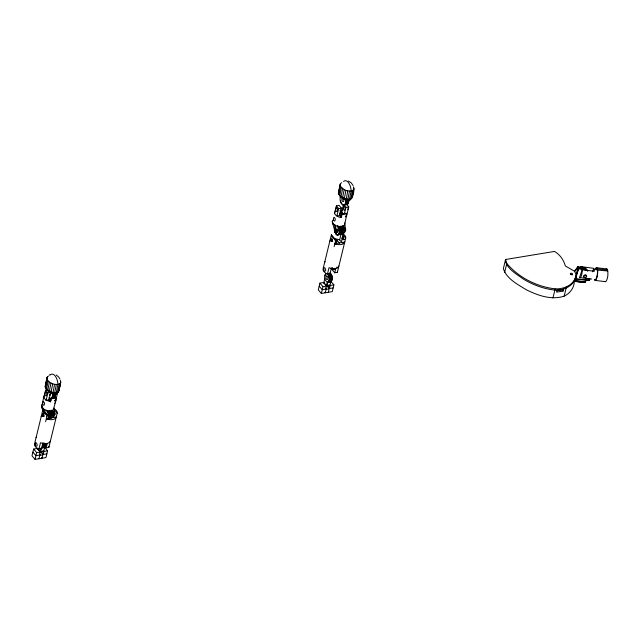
<?xml version="1.0" encoding="UTF-8"?>
<svg xmlns="http://www.w3.org/2000/svg" width="640" height="640" viewBox="0 0 640 640"><rect width="100%" height="100%" fill="white"/><g stroke="black" fill="none" stroke-linecap="round" stroke-linejoin="round"><path stroke-width="0.96" d="M343.408 237.192L342.296 237.368L343.568 237.016C341.2 236.368 342.088 240.904 344.104 239.464L342.728 239.576L343.92 239.136L343.448 239.152L343.08 239.648M42.44 415.392L42.712 414.016L44.136 413.744C41.944 413.712 44.192 413.856 43.792 415.824L42.752 416.248L42.472 415.72L43.584 415.208M330.96 240.336C331.56 235.936 332.96 244.008 330.96 240.336C332.04 239.384 333.272 241.6 331.448 241.352M582.224 269.792L582.216 271.064A5.656 1.568 -83.2 0 1 579.848 277.848L579.496 277.6L582.224 269.792L594.424 271.248L593.816 268.352L581.24 266.624A5.656 1.568 -83.2 0 0 580.376 267.232M332.104 240.152L332.208 238.96M328.752 274.784C330.736 275.208 331.344 278.912 329.656 280.008L329.304 279.984M46.92 377.656C46.56 380.208 49.04 381.976 50.992 383.088L49.288 391.4L51.968 392.864L47.736 390.44L45.176 387.032L46.92 377.656L48.384 376.112M59.048 389.792L58.488 391.736L55.504 394.416C51.744 393.512 53.04 397.064 51 398.608L48.784 397.904M57.584 391.712L59 390.848L60.704 382.528L60.32 380.328M340.128 184.216L340.512 186.416L344.2 189.648L342.496 197.96L345.176 199.424L340.944 197L338.384 193.592L340.128 184.216L341.592 182.672M344.208 205.168C346.248 203.624 344.952 200.072 348.72 200.976C353.304 198.224 354.472 191.688 353.528 186.888M334.08 268.352C334.304 270.824 331.736 269.44 332.152 267.688M574.496 281.344L574.968 279.792M41.52 452.272L43.04 454.056L42.024 458.24L41.576 457.712M574.296 281.528C574.192 287.904 569.848 293.568 564.16 296.16C551.168 300.384 537.808 295.432 526.152 289.688C517.576 284.304 506.576 278.832 503.36 268.624L505.592 259.488L554.48 251.424C559.92 254.544 563.712 259.984 565.36 265.968L574.464 271.208L576.256 274.712C575.016 285.24 564.872 290.624 554.872 290.088C543.56 288.888 532.696 284.768 523.016 278.872C516.376 273.904 507.488 269.256 505.296 260.704M575.392 276.784L575.672 277.208M339.616 232.864L339.968 232.792C341.392 231.4 340.88 228.16 339.008 227.408L338.648 227.48M52.328 397.992L53.312 394.776L58.488 391.736L60.704 382.528M340.816 197.408L340.888 196.792L340.184 196.928C339.792 199.872 340.32 204.144 343.488 205.296L345.536 204.552L346.528 201.328L351.696 198.296L353.912 189.088M60.192 383.416L57.928 384.472L54.56 384.344L52.616 394.888L56.224 392.784L57.928 384.472A8.968 4.544 80.6 0 0 55.184 375.976A8.968 4.544 80.6 0 0 50.376 374.864M353.4 189.976L351.136 191.032L347.768 190.904L345.824 201.448L349.432 199.344L351.136 191.032A8.968 4.544 80.6 0 0 348.392 182.536A8.968 4.544 80.6 0 0 343.584 181.424M585.696 280.52L585.312 281.808M54.512 397.624L56.224 392.784L51.04 392.16L52.736 383.848L50.992 383.088M344.912 204.68L347.72 204.184L349.432 199.344L344.248 198.72L345.944 190.408L344.2 189.648M41.408 452.736L41.48 452.224M586.056 278.584L589.904 278.968L589.496 280.392L575.528 278.992L577.912 266.712L583.832 267.504A6.832 5.424 -15.1 0 1 587.72 271.336M343.928 239.384L343.304 237.44L342.152 237.904M326.624 273.416L326.04 273.464C323.536 275.536 324.448 280.712 327.28 282.136C333.4 283.768 333.752 274.904 329.696 272.912M40.984 448.08L40.04 451.92L40.488 452.448L41.568 448.032L42.808 446.232L42.792 442.968M42.288 447.912A4.416 2.24 80.6 0 0 43.232 446.96L43.672 443.992L42.952 444.112M42.632 447.456A4.416 2.24 80.6 0 0 44.768 446.704L45.208 443.736L46.024 443.6L45.152 447.192L41.568 448.032M327.28 282.136L326.344 285.976L326.784 286.504L327.864 282.088C330.32 280.088 329.384 275.616 327.232 273.664M328.584 281.968A4.416 2.24 80.6 0 0 329.528 281.016L329.808 276.904L328.536 274.08L327.816 274.192M329.528 281.76A4.416 2.24 80.6 0 0 331.064 280.76L331.504 277.792L330.072 273.824L330.888 273.688M46.832 410.232C49.52 411.84 50.208 416.256 48.456 418.824M50.936 416.008L50.464 417.928L51.2 417.808L51.664 414.728L50.728 411.4L50.184 410.592L49.456 410.712L50.448 412.528L50.936 416.008L51.672 415.888M340.928 217.304L341.504 216.16M337.6 225.952C340.608 227.536 341.728 234.888 337.24 235.072L336 234.248L334.68 231.296M339.64 234.68C343.72 234.56 342.736 228.544 340.952 226.312L340.216 226.432C341.768 228.648 342.736 232.768 340.248 234.632L339.008 234.408M47.624 418.96C49.32 416.456 48.64 412.56 46.44 410.552L47.28 410.416M337.24 235.072L337.848 235.032C340.416 232.952 339.44 228.304 337.208 226.272L338.04 226.136M346.016 201.328L345.888 201.792M54.056 414.48L54.928 414.2L54.736 412.64M343.448 239.152C343.944 237.368 341.52 236.832 343.088 235.064L341.296 233.064A7.36 4.08 13.7 0 1 345.696 238.184L337.368 272.36L334.736 272.792L331.008 268.4M575.824 276.688L578.48 268.816L577.912 266.712L574.464 271.208M45.176 387.032L46.872 378.712M46.112 383.24L47.432 376.768M47.304 379.864L45.608 388.176L47.136 389.112M48.176 381.024L46.48 389.344L47.96 389.992M49.432 382.128L47.736 390.44L51.968 392.864L48.512 390.92M44.152 412.048L44.64 409.648L42.152 408.352M56.328 384.56L54.624 392.88L52.616 394.888L52.856 392.664M59.24 384.08L57.544 392.4L55.504 394.416M59.24 388.872L60.744 381.48M338.384 193.592L340.088 185.272M339.128 190.72L339.512 188.872M338.816 194.736L340.512 186.416M341.384 187.584L339.688 195.904L343.128 197.712M341.72 197.48L345.176 199.424L340.944 197L342.64 188.68M334.592 229.36A1.84 0.928 80.6 0 1 336.208 230.456A1.84 0.928 80.6 0 1 335.328 232.592A1.84 0.928 80.6 0 1 334.456 229.696L335.408 225.368L332.92 224.072L333.576 223.216M349.536 191.12L347.832 199.44L345.824 201.448L346.064 199.224M352.448 190.64L350.752 198.96L348.72 200.976M352.256 196.352L353.952 188.04M44.072 412.24L44.64 409.648L45.336 414.016M336.328 229.568L334.456 229.696L335.408 225.368L336.24 230.608L338.64 230.208M43.784 397.536L45.6 390.104L47.432 389.8M45.608 421.744L47.28 414.904L42.872 409.792L34.544 443.968A7.36 4.08 13.7 0 0 38.944 449.08L41.528 448.656L42.848 443.24M39.008 450.704L37.448 448.872L38.08 448.344L33.648 449.056L32 455.816L35.04 459.392L45.936 457.592L47.584 450.832L44.544 447.256M48.88 399.832L50.696 392.4L47.92 392.856L46.104 400.296L48.88 399.832L50.552 401.8L51.296 398.768L50.864 398.256L55.328 397.52L55.776 398.048L55.04 401.08L54.592 400.552M37.448 448.872L37.56 448.408L40.6 451.976L36.688 452.624L33.648 449.056M35.04 459.392L36.688 452.624M49.912 400.808L50.568 398.128M50.12 401.288L50.864 398.256M38.944 449.08L40.488 442.768C43.576 443.888 48.656 444.672 50.392 441.096M39.496 454.176L39.864 455.024L35.944 455.672L32.904 452.104M38.952 458.744L39.936 454.696M41.968 453.392L42.08 452.928M42.592 453.536L42.928 454.52L46.84 453.872M43.08 451.552L43.224 450.952L43.672 451.472L47.584 450.832M56.192 398.632L57.776 392.128M44.632 447.528L43.528 452.072L42.56 450.944M54.408 408.936A7.36 4.08 13.7 0 1 57.184 413.24L48.848 447.416L46.224 447.848L47.32 443.336M334.552 213.256L336.368 205.824L339.112 205.368L341.464 208.12L339.648 215.552L341.32 217.52L342.064 214.488L341.632 213.976L346.096 213.24L346.544 213.768L345.8 216.8L345.352 216.272M334.128 246.688L335.792 239.848L331.392 234.736L323.064 268.912A7.36 4.08 13.7 0 0 327.464 274.032L330.048 273.6L331.368 268.184M323.512 283.176L324.376 282.4L319.944 283.112L318.296 289.872L321.336 293.448L332.232 291.648L333.88 284.888L330.84 281.312M341.464 208.12L338.688 208.576L336.872 216.016L339.648 215.552M339.48 215.112L340.56 210.648M323.744 282.928L324.816 278.52M321.336 293.448L322.984 286.68L319.944 283.112M340.464 217.416L343.352 205.56M340.888 217.016L341.632 213.976M327.464 274.032L329 267.712C332.096 268.832 337.176 269.616 338.912 266.04M335.328 244.448L336.488 239.664L334.576 239.984M336.12 244.144L337.048 240.328M344.344 213.888L345.928 207.384L344.168 205.32M326.24 288.76L325.248 292.8L324.808 292.28M342.464 243.144L339.632 239.896L341.088 233.92M328.264 287.448L328.376 286.984M328.776 288.056L328.896 287.592M329.376 285.608L329.52 285.008L329.968 285.528L333.88 284.888M346.96 214.352L348.768 206.92L347.048 204.568M328.32 292.296L329.336 288.112L327.736 286.24L329.224 288.576L333.136 287.936M341.424 241.896L342.224 238.624L343.376 238.376L342.288 238.88L343.472 238.696L342.408 239.176L343.6 239.152M334.736 272.792L335.84 268.28M504.576 272.648L506.8 263.504L505.592 259.488M552.936 298.008L555.168 288.872C563.512 289.16 573.072 285.544 575.712 276.936M557.272 289.688L556.68 292.128L563.096 291.072L563.688 288.632M564.16 296.16L566.392 287.016M52.824 394.656L53.552 394.632L52.784 396.032M346.808 201L346 202.592M577.48 268.432L577.912 266.712L574.704 271.608M54.12 411.88L54.04 412.272M575.528 278.992L578.48 268.816L584.408 269.608A6.832 5.424 -15.1 0 1 586.264 270.448M577.384 268.52L577.912 266.712M57.232 393.568L57.448 392.328A1.856 0.768 85.9 0 0 57.416 391.848M55.024 402.736L54.792 403.32M584.888 281.968L585.264 282.512L586.168 280.008L574.96 278.792M52.464 398.36L53.808 397.744L54.808 394.536L56.224 392.784M344.84 204.664L347.024 204.304L348.016 201.096L349.432 199.344M595.432 268.672A6.408 1.776 -83.2 0 1 597.248 268.424L597.376 270.296A5.656 1.568 -83.2 0 1 596.776 277.112A5.656 1.568 -83.2 0 1 594.72 279.4M606.224 269.208A6.408 1.776 -83.2 0 1 607.536 269.648L607.544 270.976M592.576 271.8L593.816 268.352M334.752 229.776L334.656 230.032A1.376 0.696 80.6 0 0 335.336 232.152A1.376 0.696 80.6 0 0 336 230.592L335.416 229.544A1.376 0.696 80.6 0 0 334.752 229.768L336.352 229.512M345.296 230.328L345.392 230.064A1.376 0.696 80.6 0 0 345.392 229.048L344.688 222.824M576.256 274.712L578.48 268.816M605.008 281.496A6.408 1.776 -83.2 0 0 606.448 280.664L606.92 279.6A6.408 1.776 -83.2 0 0 607.896 275.032L607.864 271.008L597.352 270.048L597.168 269.344A5.656 1.568 -83.2 0 0 596.072 268.56M346 201.432L346.632 201.696L345.744 202.088M45.296 392.256L44.936 393.744A1.864 0.776 85.9 0 0 45.352 395.424L45.632 395.64A1.856 1.088 74.7 0 0 46.472 395.568L46.832 394.08A1.856 1.088 74.7 0 0 46.344 392.744M336.064 207.976L335.704 209.464A1.864 0.776 85.9 0 0 336.12 211.144L336.4 211.36A1.856 1.088 74.7 0 0 337.24 211.288L337.6 209.8A1.856 1.088 74.7 0 0 337.104 208.488L336.84 208.176M36.088 437.648L36.568 436.68M324.6 262.592L325.088 261.624M45.216 385.976L45.736 385.088M338.432 192.536L338.944 191.648M347.848 209.536L348.216 208.048A1.856 0.768 85.9 0 0 348.176 207.568M42.928 416.408L43.952 416.072L42.752 416.248L43.28 416.488L43.712 415.688L42.904 413.936L44.136 413.744M325.816 274.296L326.24 273.68L325.52 273.8M50.344 400.824L50.976 400.416M50.752 418.44L51.2 417.808L50.784 417.048L51.512 416.936M325.112 275.656L325.52 275.12L324.8 275.256M340.88 226.752L341.248 226.288M54.824 396.272L54.312 396.92L55.016 396.808L54.656 395.808L55.352 395.712M348.032 202.832L347.52 203.48L348.224 203.368L347.864 202.368L348.56 202.272M50.856 412.48L51.52 412.144L52.264 413.712A1.376 0.696 80.6 0 1 51.512 415.224M341.624 228.2L342.28 227.864A1.84 0.928 80.6 0 1 343.328 230.16A1.84 0.928 80.6 0 1 342.2 231.336M44.536 395.368L43.904 396.144L41.72 406.944A6.44 3.576 13.7 0 0 46.976 410.496A6.44 3.576 13.7 0 0 53.272 409.76L56.304 399.168L56.096 398.184M56.088 400.072L55.04 401.08M346.848 215.792L345.8 216.8M50.464 417.928L50.976 417.4M341.744 233.12L341.232 233.648L341.968 233.528L341.552 232.768L342.28 232.664M330.36 276.472L328.992 277.392L330.592 277.824M340.728 230.192L339.192 231.152L340.688 231.552M49.192 375.216L50.152 374.616M335.664 210.88C332.032 214.008 338.304 217.616 341.32 217.52M346.544 213.768L342.064 214.488M55.776 398.048L51.296 398.768M43.36 445.952L44.16 445L44.224 443.08M343.256 237.728L342.152 238.224L343.376 238.376L342.224 238.624M52.536 395.528L53.424 395.136L52.736 395.008M350.184 198.936L351.696 198.296M56.976 392.376L58.488 391.736M332.304 240.768L331.272 241.192L332.472 241.016M43.664 413.864L42.472 414.72L43.544 414.872M331.952 241.336L332.616 241.144M43.44 416.392L44.096 416.2M331.624 241.432L332.624 241.168M345.808 201.52L346.528 201.328M52.6 394.96L53.312 394.776M47.88 411.76L48.24 411.68C50.12 412.44 50.632 415.68 49.2 417.064L48.848 417.144M52.808 394.768L53.552 394.632M328.808 281.144L329.528 281.016M42.512 447.088L43.232 446.96M330.984 240.664L332.176 240.456L330.968 240.4M42.472 415.72L43.656 415.512L42.448 415.456M339.144 233.176L339.984 233.032M48.384 417.456L49.216 417.312M342.008 198.856L343.944 198.536M340.328 201.056L341.024 200.936M340.744 202.392L341.448 202.272M341.312 203.552L342.016 203.44M346.376 202.632L345.672 202.744L346.272 202.936M345.336 203.84L346.04 203.728M342.736 205.056L343.432 204.944L342.696 204.352M347.024 204.304L347.72 204.184M343.488 205.296L344.912 205.048M345.672 204.92L347.088 204.68M345.928 207.384L348.768 206.92M346.864 213.904L344.672 224.712L344.04 225.48A6.44 3.576 13.7 0 1 337.736 226.216A6.44 3.576 13.7 0 1 332.48 222.664L332.304 221.728A6.44 3.576 13.7 0 1 333.128 220.008M337.816 226.824L338.656 226.688M338.368 227.64L339.2 227.496M340.768 227.24L341.496 227.12M338.816 228.64L339.648 228.504M341.216 228.248L341.944 228.128M339.136 229.776L339.968 229.64M341.536 229.384L342.264 229.264M339.304 230.968L340.136 230.832M341.704 230.576L342.432 230.448M336.208 231.952L337.768 231.696M335 232.432L335.832 232.296M339.304 232.128L340.144 231.992M341.704 231.728L342.44 231.608M335.448 233.44L336.28 233.304M336 234.248L336.832 234.112M338.832 234.048L339.672 233.912M336.608 234.808L338.68 234.888M338.392 234.68L339.224 234.544M340.792 234.28L341.52 234.16M328.344 274.968L329.064 274.848M330.6 274.6L331.416 274.464M328.784 275.936L329.496 275.816M331.032 275.56L331.848 275.432M329.088 277.024L329.808 276.904M331.336 276.656L332.16 276.52M329.256 278.168L329.968 278.048M331.504 277.792L332.32 277.664M329.256 279.28L329.976 279.16M331.512 278.912L332.328 278.776M329.104 280.296L329.824 280.176M331.36 279.92L332.176 279.784M322.984 286.68L326.896 286.04L323.856 282.464M557.128 290.304L563.536 289.24M556.6 290.808L562.096 289.904L563.096 291.072M53.168 396.072L52.464 396.184L53.064 396.376M52.128 397.28L52.832 397.168M49.528 398.496L50.984 398.624L50.28 398.736M47.056 411.104L47.888 410.968M47.6 411.912L48.432 411.776M50 411.52L50.728 411.4M48.048 412.92L48.888 412.784M50.448 412.528L51.184 412.408M48.368 414.056L49.2 413.92M50.768 413.664L51.496 413.544M48.536 415.248L49.368 415.112M50.936 414.848L51.664 414.728M48.544 416.408L49.376 416.264M48.072 418.328L48.904 418.192M42.96 445.224L43.68 445.104M45.216 444.856L46.032 444.72M42.808 446.232L43.528 446.12M45.064 445.864L45.88 445.728M332.464 269.056L334.384 268.736M332.672 269.408L334.592 269.088M332.912 269.664L334.832 269.352M342.432 237.192L343.568 237.016M330.96 240.16L332.08 239.984M42.44 415.216L43.568 415.04M342.08 228.32A1.384 0.704 80.6 0 1 342.456 228.384L342.984 229.248M331.064 280.76L331.88 280.64M44.768 446.704L45.576 446.584M330.344 281.632L330.928 281.584L329.824 286.128L328.856 285M340.368 234.56L340.976 234.512M331.128 239.128L332.112 239.2L330.992 239.664L332.064 239.816M50.552 401.8L45.512 399.928L43.68 397.048M582.728 267.936L578.112 267.472L578.016 268.368L585.464 269.192L582.728 267.936L582.52 267.168M585.656 281.72L574.448 280.512A1.512 0.4 -83.8 0 0 574.464 280.104M574.32 280.872L585.536 282.08M574.192 281.136L585.4 282.352M574.752 281.36L585.024 282.472M574.056 281.296L585.264 282.512M596.424 267.696L606.72 268.92M597.368 268.864L607.664 270.088M594.224 269.456L597.272 269.816M579.496 277.6L587.008 278.496M588.88 278.72L591.672 279.032M595.168 280.416L605.456 281.648M555.168 288.872C536.72 286.696 518.92 277.656 506.8 263.504M586.64 279.904L589.496 280.392L589.208 279.344M579 281.328L579.616 281.472M340.784 210.184L342.416 210.584M345.944 190.408L347.768 190.904M52.736 383.848L54.56 384.344M49.064 390.696L50.784 391.608L47.736 390.44L51.376 392.232L52.56 393.496L51.04 392.16M48.24 418.688L48.872 418.952M348.352 181.04L351.096 182.736L353.136 185.568M340.312 196.448L341.784 197.136M47.104 389.888L50.784 391.608M340.944 197L343.856 198.44M335.792 239.848L331.888 236.952L331.392 234.736M47.28 414.904C45.216 414.008 42.592 412.376 42.872 409.792M342.96 229.248L342.768 225.896M345.352 228.92L345.16 228.4M54.584 413.2L54.128 408.088M338.688 208.576L336.368 205.824M47.92 392.856L45.6 390.104M56.192 374.936L58.616 376.952L59.928 379.016M344.248 198.72L345.768 200.056L344.584 198.792M54.584 412.4L54.072 412.16L54.568 410.112L57.184 413.24M343.488 226.184L343.968 226.664A3.68 1.864 80.6 0 1 345 231.384A3.68 1.864 80.6 0 1 342.824 232.888L342.432 232.488M341.648 232.624L342.04 233.016A3.68 1.864 80.6 0 0 344.208 231.512A3.68 1.864 80.6 0 0 343.176 226.792L342.696 226.312A3.68 1.864 80.6 0 0 342.192 226.056M52.72 410.464L53.2 410.944A3.68 1.864 80.6 0 1 54.232 415.664A3.68 1.864 80.6 0 1 52.064 417.16L51.672 416.768M50.36 410.848L50.848 411.336A3.68 1.864 80.6 0 1 51.968 415.176A3.68 1.864 80.6 0 1 50.704 417.816M50.88 416.904L51.272 417.296A3.68 1.864 80.6 0 0 53.448 415.792A3.68 1.864 80.6 0 0 52.408 411.072L51.928 410.592A3.68 1.864 80.6 0 0 50.936 410.328M340.112 210.128L343.528 214.128M332.272 221.688L334.456 229.696M324.784 284.152L325.824 285.368M325.192 287.952L326.16 289.08L322.248 289.728L319.2 286.16M49.52 391.024L50.696 392.4M336.488 239.664L339.536 243.256M336.848 267.144L337.424 267.824M44.976 446.384L46.224 447.848M332.128 267.92L332.704 268.6M43.608 442.976L44.192 443.656M343.088 235.064L345.696 238.184M345.376 230.12L345.6 230.4A1.84 0.928 80.6 0 1 344.552 230.944M54.832 414.68L54.536 414.608A1.376 0.696 80.6 0 1 54.056 414.912M341.192 226.36L343.256 229.4M50.424 410.64L51.448 412.136A1.84 0.928 80.6 0 1 52.568 414.44A1.84 0.928 80.6 0 1 51.432 415.616M52.04 413.072L51.688 412.664A1.384 0.704 80.6 0 0 51.496 412.584M342.936 229.088L343.032 229.432A1.384 0.704 80.6 0 1 342.648 231.024M582.888 268.52L583.096 269.272M575.568 276.816L575.856 277.864M583.832 267.504L584.04 268.256M584.2 268.856L584.408 269.608M42.92 411.16L41.512 406.008A6.44 3.576 13.7 0 1 42.36 404.288M52 410.176L52.496 413.68M597.568 269.776L597.68 270.656A6.408 1.776 -83.2 0 1 596.632 278.376A6.408 1.776 -83.2 0 1 594.344 279.688M44.544 403.608L44.192 405.064A1.824 1.072 74.7 0 1 43.072 404.928A1.824 0.76 85.9 0 1 42.664 403.272L43.016 401.816A1.824 0.76 85.9 0 1 43.792 401.976A1.824 1.072 74.7 0 1 44.552 403.576M342.984 198.088A1.84 0.928 80.6 0 1 343.76 201.048A1.84 0.928 80.6 0 1 342.136 200.528A1.84 0.928 80.6 0 1 342.736 198.008M337.064 228.896A1.84 0.928 80.6 0 1 337.816 231.496A1.84 0.928 80.6 0 1 336.488 231.992M336.272 231.656A1.84 0.928 80.6 0 1 336.104 231.24M335.984 230.776A1.84 0.928 80.6 0 1 335.936 230.304M345.344 228.184A1.84 0.928 80.6 0 1 345.6 230.4M336.256 207.8A1.864 0.776 85.9 0 1 336.856 208.136M340.584 210.184A1.84 0.928 80.6 0 1 340.064 210.928M340.624 226.312A3.68 1.864 80.6 0 1 341.128 226.568L341.608 227.056A3.68 1.864 80.6 0 1 342.736 230.896A3.68 1.864 80.6 0 1 341.472 233.536M337.368 271.272A7.36 4.08 13.7 0 1 337.368 272.36M329.728 241.568A7.36 4.08 13.7 0 1 330.216 240.6M334.112 238.992A7.36 4.08 13.7 0 1 339.632 239.896M50.248 392.032A1.84 0.928 80.6 0 1 50.624 394.24A1.84 0.928 80.6 0 1 49.64 395.008M46.296 413.168A1.84 0.928 80.6 0 1 47.096 415.104A1.84 0.928 80.6 0 1 46.456 416.656M54.36 412.128A1.84 0.928 80.6 0 1 54.904 414.272A1.84 0.928 80.6 0 1 54.04 415.352M45.496 392.08A1.864 0.776 85.9 0 1 46.088 392.416M49.88 394.04A1.84 0.928 80.6 0 1 49.512 395.064M56.896 393.976A1.856 0.768 85.9 0 1 56.696 393.992M50.072 411.456A3.68 1.864 80.6 0 1 50.496 412.136M50.84 412.968A3.68 1.864 80.6 0 1 51.072 413.888M48.848 446.328A7.36 4.08 13.7 0 1 48.848 447.416M41.208 416.624A7.36 4.08 13.7 0 1 41.696 415.656M585.168 277.336A1.632 0.928 -4.7 0 0 585.584 277.288L586.712 276.488L586.272 275.32A1.632 1.432 -25.6 0 0 584.744 275.136L583.664 276.128L584.056 277.104A1.632 0.928 -4.7 0 0 584.76 277.32M570.672 274.472A1.128 0.624 13.7 0 1 572.184 274.96M343.192 207.928L343.264 208.704A1.84 0.928 80.6 0 0 344.528 210.192A1.84 0.928 80.6 0 0 345.04 208.088A1.84 0.928 80.6 0 0 343.776 206.6L343.192 207.928M35.224 444.128L35.368 445.52A1.84 0.936 80.4 0 0 36.072 446.272L36.912 445.952A1.776 1.176 67.5 0 0 37.144 444.792L36.672 443.448A1.84 0.936 80.4 0 0 35.976 442.696L35.488 442.952A1.784 0.576 -89.4 0 0 35.224 444.128M323.744 269.072L323.888 270.464A1.84 0.936 80.4 0 0 324.592 271.216L325.424 270.904A1.776 1.176 67.5 0 0 325.664 269.736L325.192 268.392A1.84 0.936 80.4 0 0 324.488 267.64L324.008 267.896A1.784 0.576 -89.4 0 0 323.744 269.072M333.44 218.744L333.432 218.992A1.824 0.76 85.9 0 0 333.84 220.648A1.824 1.072 74.7 0 0 334.952 220.792L335.312 219.328A1.824 1.072 74.7 0 0 334.56 217.696A1.824 0.76 85.9 0 0 333.792 217.504L333.44 218.744M327.776 286.28L327.704 286.792L327.816 286.328M56.24 417.096L54.816 418.856A7.36 4.08 13.7 0 1 46.336 418.768L56.24 417.096M344.76 242.04L343.336 243.8A7.36 4.08 13.7 0 1 334.856 243.712L344.76 242.04M326.288 276.2L326.128 276.488A1.84 0.928 80.6 0 0 326.336 278.888A1.84 0.928 80.6 0 0 327.616 279.36L327.776 279.072A1.84 0.928 80.6 0 0 327.568 276.672A1.84 0.928 80.6 0 0 326.288 276.2M40.656 452.264L40.256 452.696A2.248 1.48 -40.4 0 0 39.816 454.512L40.032 454.84A2.248 1.48 -40.4 0 0 42.736 454.392L43.128 453.96A2.248 1.48 -40.4 0 0 43.576 452.144L43.36 451.816A2.248 1.48 -40.4 0 0 40.656 452.264M326.952 286.32L326.552 286.752A2.248 1.48 -40.4 0 0 326.112 288.568L326.328 288.896A2.248 1.48 -40.4 0 0 329.032 288.448L329.424 288.024A2.248 1.48 -40.4 0 0 329.872 286.2L329.656 285.88A2.248 1.48 -40.4 0 0 326.952 286.32M41.536 406L42.808 407.496L41.504 405.968M584.4 277.464A1.504 1.2 -15.4 0 0 586.616 276.184A1.504 1.2 -15.4 0 0 584.368 275.368A1.504 1.2 -15.4 0 0 584.4 277.464M570.728 274.216A1.128 0.624 13.7 0 0 572.584 274.24A1.128 0.624 13.7 0 0 571.232 273.232A1.128 0.624 13.7 0 0 570.728 274.216"/></g></svg>
